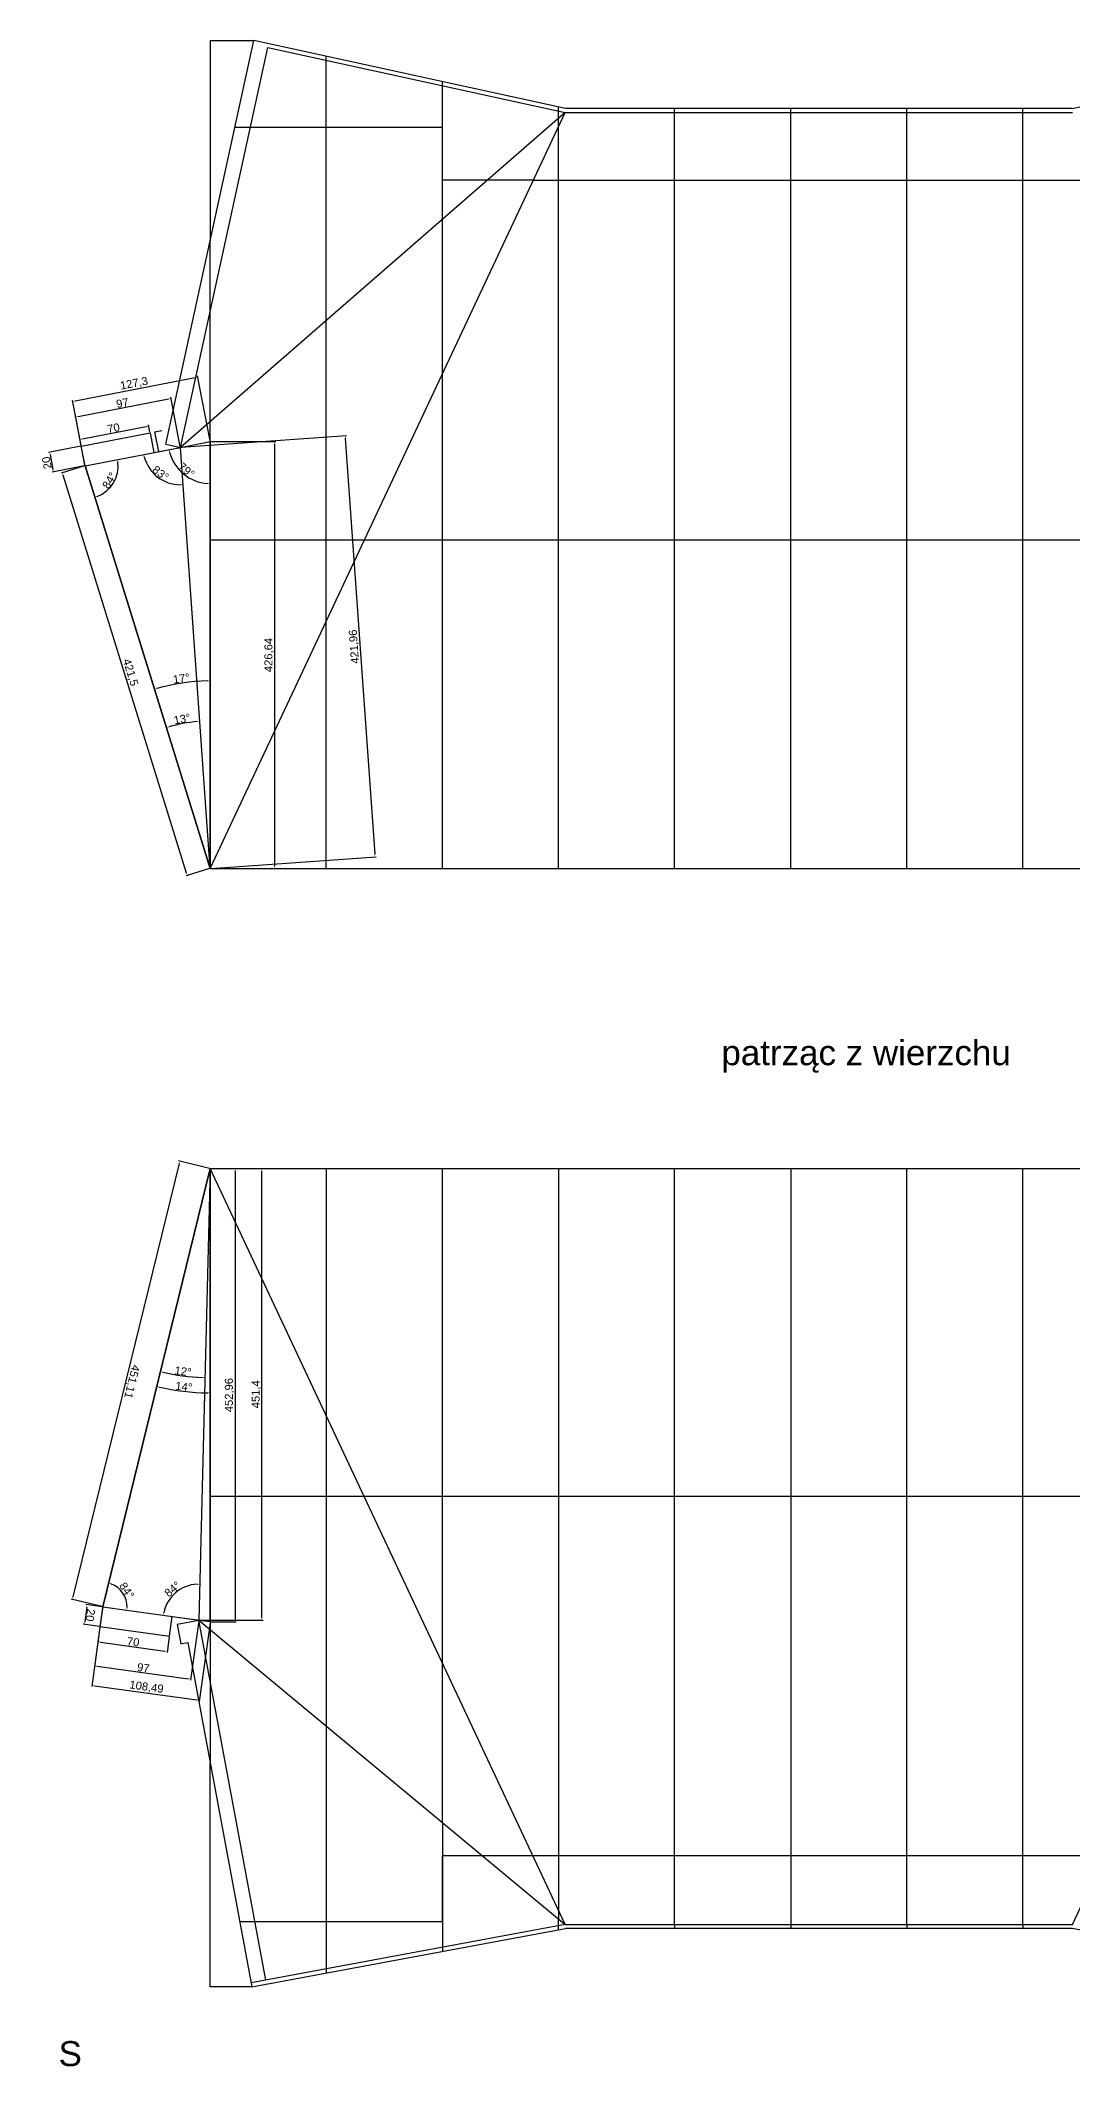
# Model space of a CAD drawing. Header units: millimetres. Extents: x -1487 to 2622, y -904 to 1367.
# Drawn here: x -169 to 861, y -898 to 1128 of the extents above; entities that cross this region are included whole.
import ezdxf

# ---------------------------------------------------------------- set-up
doc = ezdxf.new("R2010")
doc.units = ezdxf.units.MM
for name, color, linetype in [('+bryła6', 122, 'Continuous'), ('+kalenica główna', 70, 'Continuous'), ('+kalenice2', 130, 'Continuous'), ('+literki', 7, 'Continuous'), ('szwy5-trojkaty-boczne-polek-wymiary', 7, 'Continuous')]:
    doc.layers.add(name, color=color, linetype=linetype)
for name, color, linetype, transparency in [('+obecna przycieta szmata', 211, 'Continuous', 0.6), ('+szwy5.n', 170, 'Continuous', 0.6), ('+szwy5.s', 170, 'Continuous', 0.6), ('obecna przycieta szmata', 211, 'Continuous', 0.6)]:
    doc.layers.add(name, color=color, linetype=linetype, transparency=transparency)
doc.styles.get("Standard").update_dxf_attribs({"font": 'arial.ttf'})
doc.dimstyles.new('ISO-25', dxfattribs={"dimtxt": 8, "dimasz": 2.5, "dimexe": 1.25, "dimexo": 0.625, "dimtad": 1, "dimtxsty": 'Standard', "dimcen": 2.5, "dimadec": 0, "dimazin": 0, "dimtfac": 1, "dimtmove": 0, "dimatfit": 3, "dimfxl": 1, "dimarcsym": 0})

# ---------------------------------------------------------------- blocks, each defined once
blk = doc.blocks.new('*D85')
at = {"layer": 'szwy5-trojkaty-boczne-polek-wymiary', "color": 0, "lineweight": -2, "transparency": 16777216}
for p, q in [((-30.9, 5), (-137.1, -428.3)), ((-0.6, 0.1), (-31.5, 7.7)), ((-108, -438), (-138.9, -430.4))]:
    blk.add_line(p, q, dxfattribs=at)
at = {"layer": 'szwy5-trojkaty-boczne-polek-wymiary', "color": 0, "transparency": 16777216}
for points in [[(-30.5, 4.9), (-31.3, 5.1), (-30.3, 7.4)], [(-136.7, -428.4), (-137.5, -428.2), (-137.7, -430.7)]]:
    blk.add_solid(points, dxfattribs=at)
at = {"layer": 'szwy5-trojkaty-boczne-polek-wymiary', "color": 0, "transparency": 16777216, "insert": (-78.7, -212.9), "char_height": 8, "attachment_point": 5, "rotation": 256.2286}
blk.add_mtext('451,11', dxfattribs=at)
blk = doc.blocks.new('*D86')
at = {"layer": 'szwy5-trojkaty-boczne-polek-wymiary', "color": 0, "lineweight": -2, "transparency": 16777216}
for p, q in [((-123.4, -438.5), (-125.4, -453.3)), ((-108, -438.1), (-124.3, -435.8)), ((-110.7, -457.9), (-127, -455.6))]:
    blk.add_line(p, q, dxfattribs=at)
at = {"layer": 'szwy5-trojkaty-boczne-polek-wymiary', "color": 0, "transparency": 16777216}
for points in [[(-123, -438.5), (-123.8, -438.4), (-123, -436)], [(-125, -453.4), (-125.8, -453.3), (-125.8, -455.8)]]:
    blk.add_solid(points, dxfattribs=at)
at = {"layer": 'szwy5-trojkaty-boczne-polek-wymiary', "color": 0, "transparency": 16777216, "insert": (-119.7, -446.5), "char_height": 8, "attachment_point": 5, "rotation": 262.1451}
blk.add_mtext('20', dxfattribs=at)
blk = doc.blocks.new('*D87')
at = {"layer": 'szwy5-trojkaty-boczne-polek-wymiary', "color": 0, "lineweight": -2, "transparency": 16777216}
for p, q in [((-110.2, -458.6), (-112.4, -474.4)), ((-109.7, -473.5), (-45.3, -482.4)), ((-40.9, -468.1), (-43, -483.9))]:
    blk.add_line(p, q, dxfattribs=at)
at = {"layer": 'szwy5-trojkaty-boczne-polek-wymiary', "color": 0, "transparency": 16777216}
for points in [[(-109.7, -473.1), (-109.8, -473.9), (-112.2, -473.1)], [(-45.3, -481.9), (-45.4, -482.8), (-42.9, -482.7)]]:
    blk.add_solid(points, dxfattribs=at)
at = {"layer": 'szwy5-trojkaty-boczne-polek-wymiary', "color": 0, "transparency": 16777216, "insert": (-76.9, -473.2), "char_height": 8, "attachment_point": 5, "rotation": 352.1451}
blk.add_mtext('70', dxfattribs=at)
blk = doc.blocks.new('*D88')
at = {"layer": 'szwy5-trojkaty-boczne-polek-wymiary', "color": 0, "lineweight": -2, "transparency": 16777216}
for p, q in [((-107.5, -438.8), (-115.7, -498.4)), ((-11.4, -452), (-19.6, -511.6)), ((-113, -497.5), (-21.9, -510))]:
    blk.add_line(p, q, dxfattribs=at)
at = {"layer": 'szwy5-trojkaty-boczne-polek-wymiary', "color": 0, "transparency": 16777216}
for points in [[(-113, -497.1), (-113.1, -497.9), (-115.5, -497.1)], [(-21.9, -509.6), (-22, -510.5), (-19.4, -510.4)]]:
    blk.add_solid(points, dxfattribs=at)
at = {"layer": 'szwy5-trojkaty-boczne-polek-wymiary', "color": 0, "transparency": 16777216, "insert": (-66.8, -499.1), "char_height": 8, "attachment_point": 5, "rotation": 352.1451}
blk.add_mtext('97', dxfattribs=at)
blk = doc.blocks.new('*D89')
at = {"layer": 'szwy5-trojkaty-boczne-polek-wymiary', "color": 0, "lineweight": -2, "transparency": 16777216}
blk.add_arc((0, 0), 209.1, 256.9136, 267.8814, dxfattribs=at)
at = {"layer": 'szwy5-trojkaty-boczne-polek-wymiary', "color": 0, "transparency": 16777216}
for points in [[(-47.4, -204.1), (-47.3, -203.3), (-49.8, -203.1)], [(-7.7, -208.6), (-7.7, -209.4), (-5.2, -209)]]:
    blk.add_solid(points, dxfattribs=at)
at = {"layer": 'szwy5-trojkaty-boczne-polek-wymiary', "color": 0, "transparency": 16777216, "insert": (-27.1, -202.7), "char_height": 8, "attachment_point": 5, "rotation": 352.3975}
blk.add_mtext('12°', dxfattribs=at)
blk = doc.blocks.new('*D91')
at = {"layer": 'szwy5-trojkaty-boczne-polek-wymiary', "color": 0, "lineweight": -2, "transparency": 16777216}
blk.add_arc((0, 0), 224.3, 256.8673, 269.3613, dxfattribs=at)
at = {"layer": 'szwy5-trojkaty-boczne-polek-wymiary', "color": 0, "transparency": 16777216}
for points in [[(-51.1, -218.8), (-50.9, -218), (-53.4, -217.8)], [(-2.5, -223.8), (-2.5, -224.7), (0, -224.3)]]:
    blk.add_solid(points, dxfattribs=at)
at = {"layer": 'szwy5-trojkaty-boczne-polek-wymiary', "color": 0, "transparency": 16777216, "insert": (-26.3, -218), "char_height": 8, "attachment_point": 5, "rotation": 353.1143}
blk.add_mtext('14°', dxfattribs=at)
blk = doc.blocks.new('*D94')
at = {"layer": 'szwy5-trojkaty-boczne-polek-wymiary', "color": 0, "lineweight": -2, "transparency": 16777216}
blk.add_arc((-107.4, -438.1), 24.4, 358.0113, 70.3624, dxfattribs=at)
at = {"layer": 'szwy5-trojkaty-boczne-polek-wymiary', "color": 0, "transparency": 16777216}
for points in [[(-99.3, -415.5), (-99.1, -414.7), (-101.6, -414.4)], [(-82.6, -439), (-83.4, -439), (-83.2, -441.5)]]:
    blk.add_solid(points, dxfattribs=at)
at = {"layer": 'szwy5-trojkaty-boczne-polek-wymiary', "color": 0, "transparency": 16777216, "insert": (-83.3, -421.8), "char_height": 8, "attachment_point": 5, "rotation": 304.1869}
blk.add_mtext('84°', dxfattribs=at)
blk = doc.blocks.new('*D95')
at = {"layer": 'szwy5-trojkaty-boczne-polek-wymiary', "color": 0, "lineweight": -2, "transparency": 16777216}
blk.add_arc((-11.3, -451.4), 35.9, 92.5627, 168.1489, dxfattribs=at)
at = {"layer": 'szwy5-trojkaty-boczne-polek-wymiary', "color": 0, "transparency": 16777216}
for points in [[(-12.9, -415.2), (-12.9, -416), (-10.4, -415.6)], [(-46, -444.1), (-46.8, -444), (-46.8, -446.5)]]:
    blk.add_solid(points, dxfattribs=at)
at = {"layer": 'szwy5-trojkaty-boczne-polek-wymiary', "color": 0, "transparency": 16777216, "insert": (-37.6, -420.5), "char_height": 8, "attachment_point": 5, "rotation": 40.3558}
blk.add_mtext('84°', dxfattribs=at)
blk = doc.blocks.new('*D101')
at = {"layer": 'szwy5-trojkaty-boczne-polek-wymiary', "color": 0, "lineweight": -2, "transparency": 16777216}
for p, q in [((-29.1, 721), (136.1, 732.6)), ((135, 730), (164.4, 314.1)), ((0.6, 300), (165.9, 311.7))]:
    blk.add_line(p, q, dxfattribs=at)
at = {"layer": 'szwy5-trojkaty-boczne-polek-wymiary', "color": 0, "transparency": 16777216}
for points in [[(134.6, 730), (135.5, 730.1), (134.9, 732.5)], [(164, 314.1), (164.9, 314.2), (164.6, 311.6)]]:
    blk.add_solid(points, dxfattribs=at)
at = {"layer": 'szwy5-trojkaty-boczne-polek-wymiary', "color": 0, "transparency": 16777216, "insert": (144.3, 521.7), "char_height": 8, "attachment_point": 5, "rotation": 94.0428}
blk.add_mtext('421,96', dxfattribs=at)
blk = doc.blocks.new('*D102')
at = {"layer": 'szwy5-trojkaty-boczne-polek-wymiary', "color": 0, "lineweight": -2, "transparency": 16777216}
for p, q in [((-129.4, 722.1), (-161.7, 715.8)), ((-160, 713.6), (-157.1, 698.9)), ((-125.6, 702.4), (-157.9, 696.2))]:
    blk.add_line(p, q, dxfattribs=at)
at = {"layer": 'szwy5-trojkaty-boczne-polek-wymiary', "color": 0, "transparency": 16777216}
for points in [[(-160.4, 713.5), (-159.6, 713.7), (-160.5, 716.1)], [(-157.6, 698.8), (-156.7, 699), (-156.7, 696.4)]]:
    blk.add_solid(points, dxfattribs=at)
at = {"layer": 'szwy5-trojkaty-boczne-polek-wymiary', "color": 0, "transparency": 16777216, "insert": (-163.2, 705.4), "char_height": 8, "attachment_point": 5, "rotation": 100.9165}
blk.add_mtext('20', dxfattribs=at)
blk = doc.blocks.new('*D103')
at = {"layer": 'szwy5-trojkaty-boczne-polek-wymiary', "color": 0, "lineweight": -2, "transparency": 16777216}
for p, q in [((-128.9, 722.8), (-130.3, 730.1)), ((-127.6, 729.4), (-63.8, 741.7)), ((-60.2, 736), (-61.6, 743.4))]:
    blk.add_line(p, q, dxfattribs=at)
at = {"layer": 'szwy5-trojkaty-boczne-polek-wymiary', "color": 0, "transparency": 16777216}
for points in [[(-127.7, 729.8), (-127.5, 729), (-130.1, 728.9)], [(-63.9, 742.1), (-63.7, 741.3), (-61.3, 742.1)]]:
    blk.add_solid(points, dxfattribs=at)
at = {"layer": 'szwy5-trojkaty-boczne-polek-wymiary', "color": 0, "transparency": 16777216, "insert": (-96.6, 740.1), "char_height": 8, "attachment_point": 5, "rotation": 10.9165}
blk.add_mtext('70', dxfattribs=at)
blk = doc.blocks.new('*D105')
at = {"layer": 'szwy5-trojkaty-boczne-polek-wymiary', "color": 0, "lineweight": -2, "transparency": 16777216}
for p, q in [((-29.9, 721.5), (-39.4, 771)), ((-125.1, 703.2), (-134.7, 752.6)), ((-132, 751.9), (-41.6, 769.3))]:
    blk.add_line(p, q, dxfattribs=at)
at = {"layer": 'szwy5-trojkaty-boczne-polek-wymiary', "color": 0, "transparency": 16777216}
for points in [[(-41.7, 769.7), (-41.5, 768.9), (-39.2, 769.8)], [(-132, 752.3), (-131.9, 751.5), (-134.4, 751.4)]]:
    blk.add_solid(points, dxfattribs=at)
at = {"layer": 'szwy5-trojkaty-boczne-polek-wymiary', "color": 0, "transparency": 16777216, "insert": (-87.7, 765.2), "char_height": 8, "attachment_point": 5, "rotation": 10.9165}
blk.add_mtext('97', dxfattribs=at)
blk = doc.blocks.new('*D106')
at = {"layer": 'szwy5-trojkaty-boczne-polek-wymiary', "color": 0, "lineweight": -2, "transparency": 16777216}
blk.add_arc((-125, 702.5), 33.1, 291.5784, 6.5883, dxfattribs=at)
at = {"layer": 'szwy5-trojkaty-boczne-polek-wymiary', "color": 0, "transparency": 16777216}
for points in [[(-92.5, 706.3), (-91.7, 706.4), (-92.5, 708.8)], [(-112.7, 671.4), (-113, 672.1), (-115.2, 670.9)]]:
    blk.add_solid(points, dxfattribs=at)
at = {"layer": 'szwy5-trojkaty-boczne-polek-wymiary', "color": 0, "transparency": 16777216, "insert": (-100.6, 687.9), "char_height": 8, "attachment_point": 5, "rotation": 59.0834}
blk.add_mtext('84°', dxfattribs=at)
blk = doc.blocks.new('*D107')
at = {"layer": 'szwy5-trojkaty-boczne-polek-wymiary', "color": 0, "lineweight": -2, "transparency": 16777216}
blk.add_arc((-29.7, 720.9), 37.4, 194.7511, 270.2081, dxfattribs=at)
at = {"layer": 'szwy5-trojkaty-boczne-polek-wymiary', "color": 0, "transparency": 16777216}
for points in [[(-66.3, 711.3), (-65.5, 711.5), (-66.4, 713.8)], [(-29.6, 684), (-29.6, 683.1), (-27.1, 683.6)]]:
    blk.add_solid(points, dxfattribs=at)
at = {"layer": 'szwy5-trojkaty-boczne-polek-wymiary', "color": 0, "transparency": 16777216, "insert": (-49.6, 695), "char_height": 8, "attachment_point": 5, "rotation": 322.4796}
blk.add_mtext('83°', dxfattribs=at)
blk = doc.blocks.new('*D108')
at = {"layer": 'szwy5-trojkaty-boczne-polek-wymiary', "color": 0, "lineweight": -2, "transparency": 16777216}
blk.add_arc((0, 726.6), 41.9, 194.3371, 266.5794, dxfattribs=at)
at = {"layer": 'szwy5-trojkaty-boczne-polek-wymiary', "color": 0, "transparency": 16777216}
for points in [[(-41, 716.2), (-40.2, 716.4), (-41.1, 718.7)], [(-2.5, 685.3), (-2.5, 684.4), (0, 684.8)]]:
    blk.add_solid(points, dxfattribs=at)
at = {"layer": 'szwy5-trojkaty-boczne-polek-wymiary', "color": 0, "transparency": 16777216, "insert": (-23.7, 698), "char_height": 8, "attachment_point": 5, "rotation": 320.4582}
blk.add_mtext('79°', dxfattribs=at)
blk = doc.blocks.new('*D109')
at = {"layer": 'szwy5-trojkaty-boczne-polek-wymiary', "color": 0, "lineweight": -2, "transparency": 16777216}
blk.add_arc((0, 300), 147.3, 95.015, 106.278, dxfattribs=at)
at = {"layer": 'szwy5-trojkaty-boczne-polek-wymiary', "color": 0, "transparency": 16777216}
for points in [[(-12.9, 447.2), (-12.8, 446.3), (-10.4, 447)], [(-41.2, 441), (-41.4, 441.8), (-43.7, 440.7)]]:
    blk.add_solid(points, dxfattribs=at)
at = {"layer": 'szwy5-trojkaty-boczne-polek-wymiary', "color": 0, "transparency": 16777216, "insert": (-28.1, 449.4), "char_height": 8, "attachment_point": 5, "rotation": 10.6465}
blk.add_mtext('13°', dxfattribs=at)
blk = doc.blocks.new('*D110')
at = {"layer": 'szwy5-trojkaty-boczne-polek-wymiary', "color": 0, "lineweight": -2, "transparency": 16777216}
blk.add_arc((0, 300), 187.4, 90.7643, 106.486, dxfattribs=at)
at = {"layer": 'szwy5-trojkaty-boczne-polek-wymiary', "color": 0, "transparency": 16777216}
for points in [[(-2.5, 487.8), (-2.5, 487), (0, 487.4)], [(-53.1, 479.3), (-53.3, 480.1), (-55.6, 479)]]:
    blk.add_solid(points, dxfattribs=at)
at = {"layer": 'szwy5-trojkaty-boczne-polek-wymiary', "color": 0, "transparency": 16777216, "insert": (-28.8, 489.9), "char_height": 8, "attachment_point": 5, "rotation": 8.6251}
blk.add_mtext('17°', dxfattribs=at)
blk = doc.blocks.new('*D111')
at = {"layer": 'szwy5-trojkaty-boczne-polek-wymiary', "color": 0, "lineweight": -2, "transparency": 16777216}
for p, q in [((-125.6, 702.4), (-149, 695.1)), ((-23.5, 295.3), (-147, 693.1)), ((-0.6, 299.8), (-24, 292.6))]:
    blk.add_line(p, q, dxfattribs=at)
at = {"layer": 'szwy5-trojkaty-boczne-polek-wymiary', "color": 0, "transparency": 16777216}
for points in [[(-146.6, 693.2), (-147.4, 693), (-147.8, 695.5)], [(-23.1, 295.4), (-23.9, 295.2), (-22.8, 292.9)]]:
    blk.add_solid(points, dxfattribs=at)
at = {"layer": 'szwy5-trojkaty-boczne-polek-wymiary', "color": 0, "transparency": 16777216, "insert": (-80.1, 495.8), "char_height": 8, "attachment_point": 5, "rotation": 287.2503}
blk.add_mtext('421,5', dxfattribs=at)
blk = doc.blocks.new('*D174')
at = {"layer": 'szwy5-trojkaty-boczne-polek-wymiary', "color": 0, "lineweight": -2, "transparency": 16777216}
for p, q in [((-107.5, -438.8), (-118.4, -517.9)), ((-0.1, -454.2), (-10.9, -532.7)), ((-115.7, -517), (-13.2, -531.1))]:
    blk.add_line(p, q, dxfattribs=at)
at = {"layer": 'szwy5-trojkaty-boczne-polek-wymiary', "color": 0, "transparency": 16777216}
for points in [[(-115.7, -516.6), (-115.8, -517.4), (-118.2, -516.7)], [(-13.2, -530.7), (-13.3, -531.6), (-10.7, -531.5)]]:
    blk.add_solid(points, dxfattribs=at)
at = {"layer": 'szwy5-trojkaty-boczne-polek-wymiary', "color": 0, "transparency": 16777216, "insert": (-63.7, -518.7), "char_height": 8, "attachment_point": 5, "rotation": 352.1451}
blk.add_mtext('108,49', dxfattribs=at)
blk = doc.blocks.new('*D175')
at = {"layer": 'szwy5-trojkaty-boczne-polek-wymiary', "color": 0, "lineweight": -2, "transparency": 16777216}
for p, q in [((0.6, 0), (26.1, 0)), ((24.9, -2.5), (24.9, -450.5)), ((0.6, -453), (26.1, -453))]:
    blk.add_line(p, q, dxfattribs=at)
at = {"layer": 'szwy5-trojkaty-boczne-polek-wymiary', "color": 0, "transparency": 16777216}
for points in [[(24.4, -2.5), (25.3, -2.5), (24.9, 0)], [(24.4, -450.5), (25.3, -450.5), (24.9, -453)]]:
    blk.add_solid(points, dxfattribs=at)
at = {"layer": 'szwy5-trojkaty-boczne-polek-wymiary', "color": 0, "transparency": 16777216, "insert": (19.4, -226.5), "char_height": 8, "attachment_point": 5, "rotation": 90}
blk.add_mtext('452,96', dxfattribs=at)
blk = doc.blocks.new('*D176')
at = {"layer": 'szwy5-trojkaty-boczne-polek-wymiary', "color": 0, "lineweight": -2, "transparency": 16777216}
for p, q in [((0.6, 0), (52.9, 0)), ((51.6, -448.9), (51.6, -2.5)), ((-10.7, -451.4), (52.9, -451.4))]:
    blk.add_line(p, q, dxfattribs=at)
at = {"layer": 'szwy5-trojkaty-boczne-polek-wymiary', "color": 0, "transparency": 16777216}
for points in [[(51.2, -2.5), (52, -2.5), (51.6, 0)], [(51.2, -448.9), (52, -448.9), (51.6, -451.4)]]:
    blk.add_solid(points, dxfattribs=at)
at = {"layer": 'szwy5-trojkaty-boczne-polek-wymiary', "color": 0, "transparency": 16777216, "insert": (46.2, -225.7), "char_height": 8, "attachment_point": 5, "rotation": 90}
blk.add_mtext('451,4', dxfattribs=at)
blk = doc.blocks.new('*D178')
at = {"layer": 'szwy5-trojkaty-boczne-polek-wymiary', "color": 0, "lineweight": -2, "transparency": 16777216}
for p, q in [((0.6, 726.6), (65.6, 726.6)), ((64.4, 724.1), (64.4, 302.5)), ((0.6, 300), (65.6, 300))]:
    blk.add_line(p, q, dxfattribs=at)
at = {"layer": 'szwy5-trojkaty-boczne-polek-wymiary', "color": 0, "transparency": 16777216}
for points in [[(63.9, 724.1), (64.8, 724.1), (64.4, 726.6)], [(63.9, 302.5), (64.8, 302.5), (64.4, 300)]]:
    blk.add_solid(points, dxfattribs=at)
at = {"layer": 'szwy5-trojkaty-boczne-polek-wymiary', "color": 0, "transparency": 16777216, "insert": (58.9, 513.3), "char_height": 8, "attachment_point": 5, "rotation": 90}
blk.add_mtext('426,64', dxfattribs=at)
blk = doc.blocks.new('*D179')
at = {"layer": 'szwy5-trojkaty-boczne-polek-wymiary', "color": 0, "lineweight": -2, "transparency": 16777216}
for p, q in [((-135, 767.4), (-14.9, 790.6)), ((-0.1, 727.3), (-12.7, 792.3)), ((-125.1, 703.2), (-137.7, 768.2))]:
    blk.add_line(p, q, dxfattribs=at)
at = {"layer": 'szwy5-trojkaty-boczne-polek-wymiary', "color": 0, "transparency": 16777216}
for points in [[(-15, 791), (-14.8, 790.2), (-12.4, 791.1)], [(-135, 767.8), (-134.9, 767), (-137.4, 767)]]:
    blk.add_solid(points, dxfattribs=at)
at = {"layer": 'szwy5-trojkaty-boczne-polek-wymiary', "color": 0, "transparency": 16777216, "insert": (-76, 784.4), "char_height": 8, "attachment_point": 5, "rotation": 10.9165}
blk.add_mtext('127,3', dxfattribs=at)

msp = doc.modelspace()

# ---------------------------------------------------------------- linework, layer by layer
at = {"layer": '+bryła6', "transparency": 33554687, "extrusion": (-0.213314, -0.976984, -2.3207e-13)}
msp.add_line((-29.749, 720.907), (57.497, 1120.493), dxfattribs=at)
at = {"layer": '+bryła6', "transparency": 33554687, "extrusion": (8.65366e-13, -9.62161e-11, -1)}
for p, q in [((57.497, 1120.493), (354.5, 1055.646)), ((354.5, 1055.646), (861.5, 1055.646))]:
    msp.add_line(p, q, dxfattribs=at)
at = {"layer": '+bryła6', "transparency": 33554687, "extrusion": (-0.458724, -0.695276, 0.55332)}
for p in [(354.5, 1055.646), (0, 300)]:
    msp.add_line(p, (-29.749, 720.907), dxfattribs=at)
at = {"layer": '+bryła6', "transparency": 33554687, "extrusion": (1.90012e-12, -0.91048, 0.413554)}
msp.add_line((0, 300), (354.5, 1055.646), dxfattribs=at)
at = {"layer": '+bryła6', "transparency": 33554687, "extrusion": (0.126124, -0.653941, 0.745959)}
for q in [(-29.749, 720.907), (0, 300)]:
    msp.add_line((-124.993, 702.537), q, dxfattribs=at)
at = {"layer": '+bryła6', "transparency": 33554687, "extrusion": (3.23031e-12, -0.951398, -0.307964)}
msp.add_line((0, 300), (1216, 300, 0), dxfattribs=at)
at = {"layer": '+bryła6', "transparency": 33554687, "extrusion": (-0.398949, 0.723319, 0.563604)}
for p, q in [((0, 0), (-11.297, -451.401)), ((-11.297, -451.401), (354.5, -755.646, 0))]:
    msp.add_line(p, q, dxfattribs=at)
at = {"layer": '+bryła6', "transparency": 33554687, "extrusion": (3.50499e-11, 0.91048, 0.413554)}
for p, q in [((354.5, -755.646), (0, 0)), ((861.5, -755.646), (1216, 0))]:
    msp.add_line(p, q, dxfattribs=at)
at = {"layer": '+bryła6', "transparency": 33554687, "extrusion": (0.098073, 0.71088, 0.696442)}
for q in [(0, 0), (-11.297, -451.401)]:
    msp.add_line((-107.387, -438.145), q, dxfattribs=at)
at = {"layer": '+bryła6', "transparency": 33554687, "extrusion": (-0.135099, 0.726413, 0.673849)}
msp.add_line((55.625, -811.231), (-11.297, -451.401), dxfattribs=at)
at = {"layer": '+bryła6', "transparency": 33554687, "extrusion": (2.90577e-13, -1.56928e-12, -1)}
msp.add_line((354.5, -755.646), (40.878, -813.974), dxfattribs=at)
at = {"layer": '+bryła6', "transparency": 33554687}
msp.add_line((354.5, -755.646), (861.5, -755.646), dxfattribs=at)
at = {"layer": '+bryła6', "transparency": 33554687, "extrusion": (5.27343e-10, 0.413554, 0.91048)}
msp.add_line((354.5, -755.646), (861.5, -755.646, 0), dxfattribs=at)
at = {"layer": '+kalenica główna', "transparency": 33554687, "extrusion": (3.50499e-11, 0.91048, 0.413554)}
msp.add_line((0, 0), (1276, 0), dxfattribs=at)
at = {"layer": '+kalenice2', "transparency": 33554687}
for p, q in [((153.876, 628), (0, 628)), ((1062.124, 628, 0), (153.876, 628)), ((1276, -328), (0, -328))]:
    msp.add_line(p, q, dxfattribs=at)
at = {"layer": '+obecna przycieta szmata', "transparency": 33554687}
for p, q in [((24.787, 1041), (232, 1041)), ((232, 988), (232, 1041)), ((276.849, 988), (232, 988)), ((322.765, 988), (893.235, 988))]:
    msp.add_line(p, q, dxfattribs=at)
at = {"layer": '+obecna przycieta szmata', "transparency": 33554687, "extrusion": (-1.16522e-14, 6.57616e-13, -1)}
msp.add_line((322.765, 988), (276.849, 988), dxfattribs=at)
at = {"layer": '+szwy5.n', "transparency": 33554687, "extrusion": (-0.213314, -0.976984, -2.3207e-13)}
msp.add_line((-44.403, 724.107), (43.695, 1127.601), dxfattribs=at)
at = {"layer": '+szwy5.n', "transparency": 33554559, "extrusion": (5.66447e-13, 6.69753e-13, -1)}
for q in [(0, 927.475), (43.695, 1127.601)]:
    msp.add_line((0, 1127.601), q, dxfattribs=at)
at = {"layer": '+szwy5.n', "transparency": 33554687, "extrusion": (8.65366e-13, -9.62161e-11, -1)}
for p, q in [((354.932, 1059.646), (43.695, 1127.601)), ((861.068, 1059.646), (1172.305, 1127.601, 0)), ((861.068, 1059.646), (354.932, 1059.646))]:
    msp.add_line(p, q, dxfattribs=at)
at = {"layer": '+szwy5.n', "transparency": 33554687, "extrusion": (5.66447e-13, 6.69753e-13, -1)}
for p, q in [((116, 847.876), (116, 1111.814)), ((232, 948.929), (232, 1086.486)), ((348, 1049.983), (348, 1061.159)), ((0, 746.822), (0, 927.475))]:
    msp.add_line(p, q, dxfattribs=at)
at = {"layer": '+szwy5.n', "transparency": 33554687, "extrusion": (2.47631e-12, -1, -7.44156e-11)}
for p, q in [((464, 1055.646), (464, 1059.646)), ((580, 1055.646), (580, 1059.646)), ((696, 1055.646), (696, 1059.646)), ((812, 1055.646), (812, 1059.646))]:
    msp.add_line(p, q, dxfattribs=at)
at = {"layer": '+szwy5.n', "transparency": 33554687, "extrusion": (8.88345e-13, -0.005408, -0.999985)}
msp.add_line((464, 300), (464, 1055.646), dxfattribs=at)
at = {"layer": '+szwy5.n', "transparency": 33554687, "extrusion": (8.8829e-13, -0.005408, -0.999985)}
for p, q in [((580, 300), (580, 1055.646)), ((696, 300), (696, 1055.646)), ((812, 300), (812, 1055.646))]:
    msp.add_line(p, q, dxfattribs=at)
at = {"layer": '+szwy5.n', "transparency": 33554687, "extrusion": (1.93579e-13, 3.97926e-13, -1)}
for p, q in [((348, 1041.79), (348, 1049.983)), ((232, 794.527), (232, 948.929)), ((116, 547.263), (116, 847.876)), ((0, 300), (0, 746.822))]:
    msp.add_line(p, q, dxfattribs=at)
at = {"layer": '+szwy5.n', "transparency": 33554687, "extrusion": (-0.744434, 0.34924, -0.569077)}
for p, q in [((348, 300), (348, 1041.79)), ((232, 300), (232, 794.527)), ((116, 300), (116, 547.263))]:
    msp.add_line(p, q, dxfattribs=at)
at = {"layer": '+szwy5.n', "transparency": 33554687, "extrusion": (0.189377, -0.981904, -2.28318e-13)}
for p, q in [((-128.781, 722.175), (-60.048, 735.432)), ((-60.048, 735.432), (-56.26, 715.794)), ((-55.138, 736.379), (-48.265, 737.704)), ((-51.35, 716.74), (-55.138, 736.379)), ((-124.993, 702.537), (-128.781, 722.175))]:
    msp.add_line(p, q, dxfattribs=at)
at = {"layer": '+szwy5.n', "transparency": 33554687, "extrusion": (0.126124, -0.653941, 0.745959)}
for p, q in [((-124.993, 702.537), (-29.749, 720.907)), ((0, 300), (-124.993, 702.537))]:
    msp.add_line(p, q, dxfattribs=at)
at = {"layer": '+szwy5.n', "transparency": 33554687}
msp.add_line((-44.403, 724.107), (-29.749, 720.907), dxfattribs=at)
at = {"layer": '+szwy5.s', "transparency": 33554687, "extrusion": (1.47296e-11, -1.47679e-12, -1)}
for p, q in [((0, 0), (0, -460.797, 0)), ((116, -247.263, 0), (116, -557.278, 0)), ((232, -653.759, 0), (232, -494.527, 0)), ((348, -741.79, 0), (348, -750.239, 0))]:
    msp.add_line(p, q, dxfattribs=at)
at = {"layer": '+szwy5.s', "transparency": 33554687, "extrusion": (-0.095179, -0.689907, 0.717613)}
msp.add_line((0, 0), (-107.387, -438.145), dxfattribs=at)
at = {"layer": '+szwy5.s', "transparency": 33554687, "extrusion": (-5.82956e-13, -1.1624e-13, -1)}
for p, q in [((116, 0), (116, -247.263)), ((232, -494.527), (232, 0)), ((348, 0), (348, -741.79)), ((464, -755.646), (464, 0)), ((580, 0), (580, -755.646)), ((696, -755.646), (696, 0)), ((812, -755.646), (812, 0))]:
    msp.add_line(p, q, dxfattribs=at)
at = {"layer": '+szwy5.s', "transparency": 33554687}
for p, q in [((-107.387, -438.145), (-110.12, -457.957, 0)), ((-110.12, -457.957, 0), (-40.777, -467.523)), ((-40.777, -467.523), (-38.043, -447.711)), ((-32.926, -455.424), (-29.269, -475.086)), ((0, -460.797, 0), (0, -594.178)), ((-29.269, -475.086), (-22.387, -473.807)), ((861.131, -759.646, 0), (354.869, -759.646)), ((464, -755.646, 0), (464, -759.646, 0)), ((580, -755.646, 0), (580, -759.646, 0)), ((696, -755.646, 0), (696, -759.646, 0)), ((812, -755.646, 0), (812, -759.646, 0)), ((1174.391, -817.906, 0), (861.131, -759.646, 0))]:
    msp.add_line(p, q, dxfattribs=at)
at = {"layer": '+szwy5.s', "transparency": 33554687, "extrusion": (4.14786e-13, 1.5401e-12, -1)}
msp.add_line((-32.926, -455.424), (-11.297, -451.401), dxfattribs=at)
at = {"layer": '+szwy5.s', "transparency": 33554687, "extrusion": (-4.77413e-13, -2.50704e-12, -1)}
for p, q in [((-22.387, -473.807), (41.609, -817.906)), ((116, -557.278), (116, -804.071, 0)), ((232, -653.759, 0), (232, -782.497, 0)), ((348, -760.923, 0), (348, -750.239, 0))]:
    msp.add_line(p, q, dxfattribs=at)
at = {"layer": '+szwy5.s', "transparency": 33554559}
for p, q in [((0, -817.906, 0), (0, -594.178)), ((41.609, -817.906), (0, -817.906, 0))]:
    msp.add_line(p, q, dxfattribs=at)
at = {"layer": '+szwy5.s', "transparency": 33554687, "extrusion": (-4.85658e-11, 1.5401e-12, -1)}
msp.add_line((41.609, -817.906), (354.869, -759.646), dxfattribs=at)
at = {"layer": 'obecna przycieta szmata', "transparency": 33554687}
for p, q in [((271.967, -687), (231.834, -687)), ((231.834, -687), (231.834, -753)), ((893.704, -687), (322.296, -687)), ((231.834, -753), (29.538, -753))]:
    msp.add_line(p, q, dxfattribs=at)
at = {"layer": 'obecna przycieta szmata', "transparency": 33554687, "extrusion": (2.63743e-12, -1.37158e-11, -1)}
msp.add_line((322.296, -687, 0), (271.967, -687, 0), dxfattribs=at)
at = {"layer": 'szwy5-trojkaty-boczne-polek-wymiary', "transparency": 33554687}
for p, q in [((-128.781, 722.175), (-60.048, 735.432)), ((-60.048, 735.432), (-56.26, 715.794)), ((-124.993, 702.537), (-128.781, 722.175)), ((-56.26, 715.794), (-29.749, 720.907)), ((-29.749, 720.907), (0, 726.644)), ((0, 726.644), (0, 300)), ((0, 300), (-124.993, 702.537)), ((0, 0), (-107.387, -438.145)), ((0, -452.96, 0), (0, 0)), ((-107.387, -438.145), (-110.12, -457.957, 0)), ((-110.12, -457.957, 0), (-40.777, -467.523)), ((-40.777, -467.523), (-38.043, -447.711)), ((-38.043, -447.711), (0, -452.96, 0))]:
    msp.add_line(p, q, dxfattribs=at)
at = {"layer": 'szwy5-trojkaty-boczne-polek-wymiary', "transparency": 33554534, "extrusion": (-7.3285e-12, -5.09362e-11, -1)}
msp.add_line((-11.297, -451.401), (0, -452.96, 0), dxfattribs=at)

# ---------------------------------------------------------------- texts
at = {"layer": '+literki', "transparency": 33554687}
for s, p in [('patrząc z wierzchu', (510.754, 103.286)), ('S', (-151.484, -897.305))]:
    msp.add_text(s, height=25, dxfattribs=at).set_placement(p)

# ---------------------------------------------------------------- dimensions: what is measured, and where the dimension line sits
at = {"layer": 'szwy5-trojkaty-boczne-polek-wymiary', "transparency": 33554687}
for base, p1, p2, angle, picture, middle in [((-12.426, 791.072), (-124.993, 702.537), (0, 726.644), 10.91645, '*D179', (-75.951, 784.353, 0)), ((-39.173, 769.772), (-124.993, 702.537), (-29.749, 720.907), 10.91645, '*D105', (-87.687, 765.212)), ((-61.343, 742.146), (-128.781, 722.175), (-60.048, 735.432), 10.91645, '*D103', (-96.601, 740.143)), ((164.612, 311.634), (-29.749, 720.907), (0, 300), 94.042786, '*D101', (144.319, 521.705)), ((-156.669, 696.428), (-128.781, 722.175), (-124.993, 702.537), 100.91645, '*D102', (-163.187, 705.355)), ((64.354, 300), (0, 726.644), (0, 300), 90, '*D178', (58.921, 513.322)), ((-147.764, 695.467), (0, 300), (-124.993, 702.537), 287.250278, '*D111', (-80.079, 495.809)), ((-137.677, -430.72), (0, 0), (-107.387, -438.145), 256.228617, '*D85', (-78.708, -212.941)), ((51.607, 0), (-11.297, -451.401), (0, 0), 90, '*D176', (46.174, -225.701)), ((24.858, -452.96), (0, 0), (0, -452.96, 0), 90, '*D175', (19.425, -226.48)), ((-125.778, -455.797, 0), (-107.387, -438.145), (-110.12, -457.957, 0), 262.145088, '*D86', (-119.746, -446.534, 0)), ((-10.746, -531.481), (-107.387, -438.145), (0, -453.59, 0), 352.145088, '*D174', (-63.739, -518.686, 0)), ((-19.434, -510.385, 0), (-107.387, -438.145), (-11.297, -451.401), 352.145088, '*D88', (-66.835, -499.091, 0)), ((-42.869, -482.692), (-110.12, -457.957, 0), (-40.777, -467.523), 352.145088, '*D87', (-76.897, -473.243, 0))]:
    dim = msp.add_linear_dim(base=base, p1=p1, p2=p2, angle=angle, dimstyle='ISO-25', dxfattribs=at)
    dim.commit()
    dim.dimension.update_dxf_attribs({"geometry": picture, "text_midpoint": middle})
for base, line1, line2, picture, middle in [((-33.326, 701.277), ((0, 300), (0, 746.822)), ((-124.993, 702.537), (-29.749, 720.907)), '*D108', (-23.665, 697.979)), ((-18.777, 486.476), ((0, 300), (0, 746.822)), ((0, 300), (-124.993, 702.537)), '*D110', (-28.803, 489.888)), ((-101.529, 679.187), ((0, 300), (-124.993, 702.537)), ((-124.993, 702.537), (-29.749, 720.907)), '*D106', (-100.634, 687.949)), ((-58.937, 697.585), ((0, 300), (-29.749, 720.907)), ((-124.993, 702.537), (-29.749, 720.907)), '*D107', (-49.633, 695.012)), ((-21.637, 445.73), ((0, 300), (-29.749, 720.907)), ((-124.993, 702.537), (0, 300)), '*D109', (-28.089, 449.423)), ((-35.085, -206.149), ((0, 0), (-11.297, -451.401)), ((-107.387, -438.145), (0, 0)), '*D89', (-27.052, -202.675, 0)), ((-35.781, -221.386), ((0, 0), (0, -460.797, 0)), ((0, 0), (-107.387, -438.145)), '*D91', (-26.33, -218.034, 0)), ((-27.252, -419.296), ((0, 0), (-11.297, -451.401)), ((-107.387, -438.145), (-11.297, -451.401)), '*D95', (-37.561, -420.492, 0)), ((-84.457, -429.72), ((-107.387, -438.145), (-11.297, -451.401)), ((-107.387, -438.145), (0, 0)), '*D94', (-83.283, -421.772, 0))]:
    dim = msp.add_angular_dim_2l(base=base, line1=line1, line2=line2, dimstyle='ISO-25', dxfattribs=at)
    dim.commit()
    dim.dimension.update_dxf_attribs({"geometry": picture, "text_midpoint": middle})

doc.saveas('drawing.dxf')
